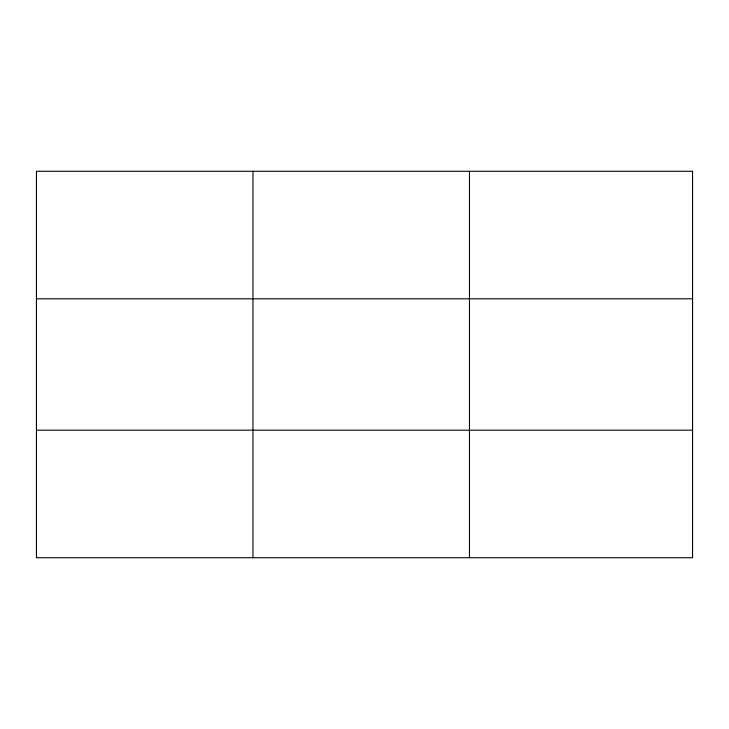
<?xml version="1.0" encoding="UTF-8"?>
<svg xmlns="http://www.w3.org/2000/svg" width="729" height="729" viewBox="0 0 729 729"><rect width="100%" height="100%" fill="white"/><g stroke="black" fill="none" stroke-linecap="round" stroke-linejoin="round"><path stroke-width="1.09" d="M252.963 171.279L252.963 557.721M469.476 171.279L469.476 557.721M36.45 298.808L692.55 298.808M36.45 430.192L692.55 430.192M692.55 171.279L692.55 557.721L36.45 557.721L36.45 171.279L692.55 171.279"/></g></svg>
